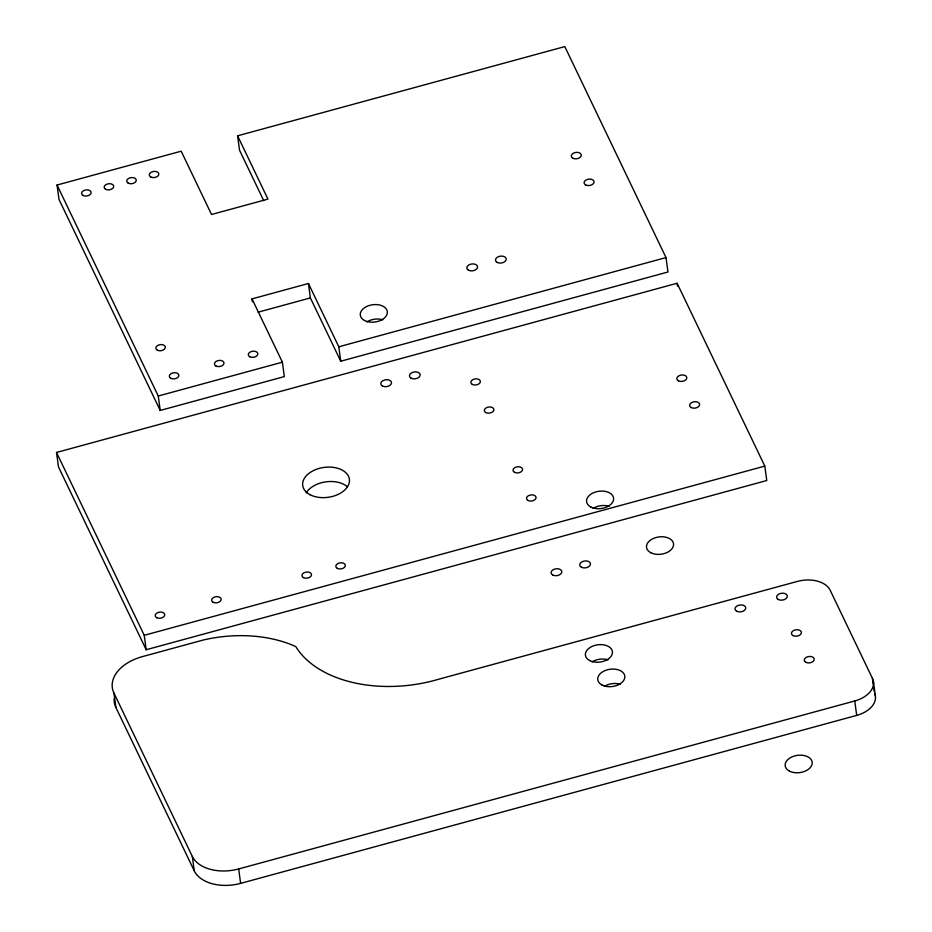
<?xml version="1.0" encoding="UTF-8"?>
<svg xmlns="http://www.w3.org/2000/svg" width="932" height="932" viewBox="0 0 932 932"><rect width="100%" height="100%" fill="white"/><g stroke="black" fill="none" stroke-linecap="round" stroke-linejoin="round"><path stroke-width="1.4" d="M252.013 298.881L282.384 362.175L284.33 376.598L160.211 410.441L59.007 199.46L57.05 185.037L181.169 151.194L211.529 214.488L267.95 199.11L237.59 135.816L564.804 46.6L666.007 257.582L667.964 272.004L340.751 361.22L310.379 297.925L308.434 283.503L252.013 298.881L252.409 301.77M258.094 312.185L310.379 297.925M57.05 185.037L158.265 396.018L282.384 362.175M308.434 283.503L338.794 346.797L666.007 257.582M56.514 452.463L677.098 283.258L764.811 466.105L766.768 480.528L146.184 649.732L58.471 466.885L56.514 452.463L144.239 635.309L146.184 649.732M144.239 635.309L764.811 466.105M113.937 693.058L192.318 856.438A37.443 23.964 -7.7 0 0 238.662 868.95L854.749 700.969A26.469 16.951 -7.7 0 0 872.434 678.368L830.179 590.259A26.469 16.951 -7.7 0 0 797.396 581.417L438.995 679.137A114.554 73.325 -7.7 0 1 295.805 646.61A106.726 68.316 -7.7 0 0 203.327 640.004L142.456 656.606A42.686 27.331 -7.7 0 0 113.937 693.058L115.894 707.481L194.264 870.861A37.443 23.964 -7.7 0 0 240.619 883.373L856.706 715.392A26.469 16.951 -7.7 0 0 874.833 693.827M263.709 200.613L239.536 150.238L237.59 135.816M873.424 681.56L875.381 695.983M872.434 678.368L873.214 684.135M873.808 688.457L874.193 691.346M854.749 700.969L856.706 715.392M677.098 283.258L677.494 286.147M338.794 346.797L340.751 361.22M238.662 868.95L240.619 883.373M158.265 396.018L160.211 410.441M192.318 856.438L194.264 870.861M366.917 321.878A13.619 8.714 -7.7 0 1 382.819 319.781M306.232 492.877A23.556 15.087 -7.7 0 1 325.536 481.902A23.556 15.087 -7.7 0 1 347.461 486.795M593.195 508.371A13.619 8.714 -7.7 0 1 609.109 506.274M115.894 707.481A42.686 27.331 -7.7 0 1 114.135 698.732M592.018 661.918A13.619 8.714 -7.7 0 1 607.92 659.809M604.39 686.371A13.619 8.714 -7.7 0 1 620.293 684.274M170.801 378.31A4.811 3.076 -7.7 0 0 178.734 376.144A4.811 3.076 -7.7 0 0 172.711 372.94A4.811 3.076 -7.7 0 0 170.801 378.31M364.517 320.503A13.619 8.714 -7.7 0 0 386.99 314.375A13.619 8.714 -7.7 0 0 369.934 305.3A13.619 8.714 -7.7 0 0 364.517 320.503M585.645 184.955A5.033 3.215 -7.7 0 0 593.952 182.695A5.033 3.215 -7.7 0 0 587.649 179.34A5.033 3.215 -7.7 0 0 585.645 184.955M572.831 158.23A5.033 3.215 -7.7 0 0 581.137 155.97A5.033 3.215 -7.7 0 0 574.834 152.615A5.033 3.215 -7.7 0 0 572.831 158.23M497.152 262.416A5.406 3.46 -7.7 0 0 506.088 259.981A5.406 3.46 -7.7 0 0 499.307 256.37A5.406 3.46 -7.7 0 0 497.152 262.416M468.493 270.222A5.406 3.46 -7.7 0 0 477.429 267.787A5.406 3.46 -7.7 0 0 470.648 264.187A5.406 3.46 -7.7 0 0 468.493 270.222M105.654 189.312A4.811 3.076 -7.7 0 0 113.588 187.146A4.811 3.076 -7.7 0 0 107.564 183.942A4.811 3.076 -7.7 0 0 105.654 189.312M83.088 195.464A4.811 3.076 -7.7 0 0 91.021 193.297A4.811 3.076 -7.7 0 0 84.998 190.093A4.811 3.076 -7.7 0 0 83.088 195.464M157.31 350.176A4.811 3.076 -7.7 0 0 165.244 348.02A4.811 3.076 -7.7 0 0 159.221 344.817A4.811 3.076 -7.7 0 0 157.31 350.176M150.786 176.998A4.811 3.076 -7.7 0 0 158.72 174.843A4.811 3.076 -7.7 0 0 152.697 171.639A4.811 3.076 -7.7 0 0 150.786 176.998M128.22 183.15A4.811 3.076 -7.7 0 0 136.154 180.994A4.811 3.076 -7.7 0 0 130.131 177.791A4.811 3.076 -7.7 0 0 128.22 183.15M249.788 356.77A4.811 3.076 -7.7 0 0 257.721 354.614A4.811 3.076 -7.7 0 0 251.698 351.411A4.811 3.076 -7.7 0 0 249.788 356.77M215.933 366.008A4.811 3.076 -7.7 0 0 223.866 363.841A4.811 3.076 -7.7 0 0 217.843 360.637A4.811 3.076 -7.7 0 0 215.933 366.008M514.522 472.349A4.811 3.076 -7.7 0 0 522.456 470.182A4.811 3.076 -7.7 0 0 516.433 466.979A4.811 3.076 -7.7 0 0 514.522 472.349M472.349 384.438A4.811 3.076 -7.7 0 0 480.283 382.271A4.811 3.076 -7.7 0 0 474.26 379.079A4.811 3.076 -7.7 0 0 472.349 384.438M309.948 494.659A23.556 15.087 -7.7 0 0 348.848 484.058A23.556 15.087 -7.7 0 0 319.327 468.365A23.556 15.087 -7.7 0 0 309.948 494.659M590.795 506.996A13.619 8.714 -7.7 0 0 613.268 500.868A13.619 8.714 -7.7 0 0 596.212 491.805A13.619 8.714 -7.7 0 0 590.795 506.996M650.734 552.688A13.619 8.714 -7.7 0 0 673.207 546.56A13.619 8.714 -7.7 0 0 656.151 537.484A13.619 8.714 -7.7 0 0 650.734 552.688M691.194 407.552A5.033 3.215 -7.7 0 0 699.501 405.292A5.033 3.215 -7.7 0 0 693.198 401.937A5.033 3.215 -7.7 0 0 691.194 407.552M678.38 380.827A5.033 3.215 -7.7 0 0 686.686 378.567A5.033 3.215 -7.7 0 0 680.383 375.212A5.033 3.215 -7.7 0 0 678.38 380.827M156.704 617.683A4.811 3.076 -7.7 0 0 164.638 615.516A4.811 3.076 -7.7 0 0 158.615 612.312A4.811 3.076 -7.7 0 0 156.704 617.683M213.125 602.258A4.811 3.076 -7.7 0 0 221.059 600.091A4.811 3.076 -7.7 0 0 215.036 596.888A4.811 3.076 -7.7 0 0 213.125 602.258M411.117 378.194A5.406 3.46 -7.7 0 0 420.052 375.759A5.406 3.46 -7.7 0 0 413.272 372.159A5.406 3.46 -7.7 0 0 411.117 378.194M382.458 386.011A5.406 3.46 -7.7 0 0 391.393 383.576A5.406 3.46 -7.7 0 0 384.613 379.976A5.406 3.46 -7.7 0 0 382.458 386.011M581.417 567.239A5.406 3.46 -7.7 0 0 590.352 564.804A5.406 3.46 -7.7 0 0 583.572 561.192A5.406 3.46 -7.7 0 0 581.417 567.239M552.758 575.044A5.406 3.46 -7.7 0 0 561.693 572.609A5.406 3.46 -7.7 0 0 554.913 569.009A5.406 3.46 -7.7 0 0 552.758 575.044M485.84 412.573A4.811 3.076 -7.7 0 0 493.774 410.406A4.811 3.076 -7.7 0 0 487.751 407.202A4.811 3.076 -7.7 0 0 485.84 412.573M528.013 500.484A4.811 3.076 -7.7 0 0 535.947 498.317A4.811 3.076 -7.7 0 0 529.924 495.113A4.811 3.076 -7.7 0 0 528.013 500.484M337.302 568.38A4.811 3.076 -7.7 0 0 345.236 566.213A4.811 3.076 -7.7 0 0 339.213 563.021A4.811 3.076 -7.7 0 0 337.302 568.38M303.448 577.607A4.811 3.076 -7.7 0 0 311.393 575.452A4.811 3.076 -7.7 0 0 305.37 572.248A4.811 3.076 -7.7 0 0 303.448 577.607M589.618 660.532A13.619 8.714 -7.7 0 0 612.091 654.404A13.619 8.714 -7.7 0 0 595.035 645.34A13.619 8.714 -7.7 0 0 589.618 660.532M601.99 684.997A13.619 8.714 -7.7 0 0 624.463 678.869A13.619 8.714 -7.7 0 0 607.408 669.793A13.619 8.714 -7.7 0 0 601.99 684.997M805.819 662.326A5.033 3.215 -7.7 0 0 814.125 660.054A5.033 3.215 -7.7 0 0 807.823 656.711A5.033 3.215 -7.7 0 0 805.819 662.326M793.004 635.601A5.033 3.215 -7.7 0 0 801.31 633.329A5.033 3.215 -7.7 0 0 795.008 629.985A5.033 3.215 -7.7 0 0 793.004 635.601M736.688 611.241A5.406 3.46 -7.7 0 0 745.623 608.806A5.406 3.46 -7.7 0 0 738.843 605.194A5.406 3.46 -7.7 0 0 736.688 611.241M778.267 599.497A5.406 3.46 -7.7 0 0 787.202 597.062A5.406 3.46 -7.7 0 0 780.422 593.463A5.406 3.46 -7.7 0 0 778.267 599.497M789.381 771.079A13.619 8.714 -7.7 0 0 811.854 764.951A13.619 8.714 -7.7 0 0 794.798 755.887A13.619 8.714 -7.7 0 0 789.381 771.079"/></g></svg>
